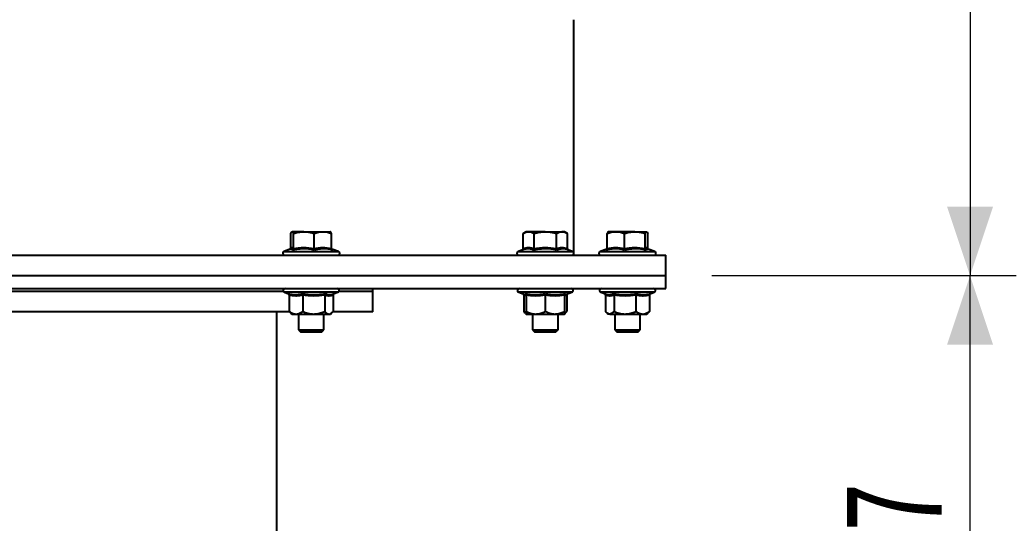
# Model space of a CAD drawing. Header units: millimetres. Extents: x 2 to 418, y 2 to 295.
# Drawn here: x 63.93 to 85.56, y 123.74 to 134.67 of the extents above; entities that cross this region are included whole.
import ezdxf

# ---------------------------------------------------------------- set-up
doc = ezdxf.new("R2010")
doc.units = ezdxf.units.MM
doc.styles.add('SLDTEXTSTYLE0', font='TXT', dxfattribs={"width": 0.75})
doc.dimstyles.new('SLDDIMSTYLE1', dxfattribs={"dimtxt": 2.116667, "dimasz": 1.5, "dimexe": 0, "dimexo": 0.0625, "dimgap": 0.529167, "dimtad": 1, "dimdec": 1, "dimlfac": 18, "dimrnd": 1e-09, "dimzin": 4, "dimdsep": 46, "dimtxsty": 'SLDTEXTSTYLE0', "dimsah": 1, "dimcen": 0.09, "dimadec": 0, "dimazin": 1, "dimtfac": 1, "dimtdec": 0, "dimtofl": 0, "dimtmove": 0, "dimatfit": 3, "dimfxl": 1, "dimfrac": 2, "dimtolj": 1, "dimtzin": 12, "dimarcsym": 0})
doc.dimstyles.new('SLDDIMSTYLE2', dxfattribs={"dimtxt": 2.116667, "dimasz": 1.5, "dimexe": 0, "dimexo": 0.0625, "dimgap": 0.529167, "dimtad": 1, "dimdec": 0, "dimlfac": 18, "dimrnd": 1e-09, "dimzin": 12, "dimdsep": 46, "dimtxsty": 'SLDTEXTSTYLE0', "dimsah": 1, "dimcen": 0.09, "dimadec": 0, "dimazin": 3, "dimtfac": 1, "dimtdec": 0, "dimtmove": 0, "dimatfit": 0, "dimfxl": 1, "dimfrac": 2, "dimtolj": 1, "dimtzin": 12, "dimarcsym": 0})

# ---------------------------------------------------------------- blocks, each defined once
blk = doc.blocks.new('_D_3')
at = {"color": 7, "linetype": 'Continuous', "lineweight": 18, "transparency": 16777216}
for p, q in [((78.955, 190.226), (85.558, 190.226)), ((84.558, 190.226), (84.558, 129.115)), ((78.955, 129.115), (85.558, 129.115))]:
    blk.add_line(p, q, dxfattribs=at)
for points in [[(84.558, 190.226), (84.058, 188.726), (85.058, 188.726)], [(84.558, 129.115), (85.058, 130.615), (84.058, 130.615)]]:
    blk.add_solid(points, dxfattribs=at)
at = {"color": 7, "linetype": 'Continuous', "lineweight": 18, "transparency": 16777216, "insert": (81.829, 154.92), "char_height": 2.1167, "attachment_point": 1, "rotation": 90, "style": 'SLDTEXTSTYLE0'}
blk.add_mtext('1100.0', dxfattribs=at)
blk = doc.blocks.new('_D_4')
at = {"color": 7, "linetype": 'Continuous', "lineweight": 18, "transparency": 16777216}
for p, q in [((78.955, 129.115), (85.558, 129.115)), ((84.558, 117.592), (84.558, 129.115)), ((72.594, 117.592), (85.558, 117.592))]:
    blk.add_line(p, q, dxfattribs=at)
for points in [[(84.558, 129.115), (84.058, 127.615), (85.058, 127.615)], [(84.558, 117.592), (85.058, 119.092), (84.058, 119.092)]]:
    blk.add_solid(points, dxfattribs=at)
at = {"color": 7, "linetype": 'Continuous', "lineweight": 18, "transparency": 16777216, "insert": (81.829, 121.384), "char_height": 2.1167, "attachment_point": 1, "rotation": 90, "style": 'SLDTEXTSTYLE0'}
blk.add_mtext('207', dxfattribs=at)

msp = doc.modelspace()

# ---------------------------------------------------------------- linework, layer by layer
at = {"color": 7, "linetype": 'Continuous', "lineweight": 25}
for p, q in [((75.9553, 129.6118), (75.9553, 134.6702)), ((69.8107, 129.7052), (69.8107, 130.033)), ((70.0958, 130.0702), (69.8421, 130.0702)), ((69.8735, 129.7052), (69.8735, 130.033)), ((70.0958, 130.0702), (70.5089, 130.0702)), ((70.318, 129.7052), (70.318, 130.033)), ((70.5089, 130.0702), (70.6719, 130.0702)), ((70.6997, 129.7052), (70.6997, 130.033)), ((74.9207, 130.0702), (74.8562, 130.033)), ((74.8562, 129.7052), (74.8562, 130.033)), ((74.9765, 130.0702), (74.9207, 130.0702)), ((75.3373, 130.0702), (74.9765, 130.0702)), ((75.0968, 129.7052), (75.0968, 130.033)), ((75.3373, 130.0702), (75.6982, 130.0702)), ((75.5779, 129.7052), (75.5779, 130.033)), ((75.754, 130.0702), (75.6982, 130.0702)), ((75.8185, 130.033), (75.754, 130.0702)), ((75.8185, 129.7052), (75.8185, 130.033)), ((76.6775, 129.7052), (76.6775, 130.033)), ((76.8683, 130.0702), (76.7053, 130.0702)), ((77.2814, 130.0702), (76.8683, 130.0702)), ((77.0592, 129.7052), (77.0592, 130.033)), ((77.2814, 130.0702), (77.5351, 130.0702)), ((77.5037, 129.7052), (77.5037, 130.033)), ((77.5665, 129.7052), (77.5665, 130.033)), ((53.6775, 129.5591), (77.9553, 129.5591)), ((69.8119, 129.6941), (69.6632, 129.64)), ((70.8472, 129.64), (70.7024, 129.6927)), ((74.8291, 129.6705), (74.7453, 129.64)), ((75.9294, 129.64), (75.8456, 129.6705)), ((75.9553, 129.5591), (75.9553, 129.5898)), ((76.6748, 129.6927), (76.5299, 129.64)), ((77.714, 129.64), (77.5672, 129.6934)), ((77.9553, 129.1147), (77.9553, 129.5591)), ((53.6775, 129.1147), (77.9553, 129.1147)), ((77.9553, 128.8369), (77.9553, 129.1147)), ((53.6775, 128.8369), (77.9553, 128.8369)), ((69.6568, 128.7702), (63.2477, 128.7702)), ((69.6779, 128.7536), (69.7608, 128.7234)), ((69.7782, 128.6937), (69.7782, 128.3369)), ((70.0711, 128.6937), (70.0711, 128.3369)), ((70.5481, 128.6937), (70.5481, 128.3369)), ((70.7318, 128.7169), (70.8325, 128.7536)), ((70.7322, 128.6937), (70.7322, 128.3369)), ((71.5942, 128.7702), (70.8537, 128.7702)), ((71.5942, 128.7702), (71.5942, 128.8369)), ((71.5942, 128.3258), (71.5942, 128.7702)), ((74.7601, 128.7536), (74.8964, 128.7039)), ((74.8726, 128.6937), (74.8726, 128.3369)), ((74.8983, 128.7092), (74.8984, 128.7084)), ((74.9207, 128.6937), (74.9207, 128.3369)), ((75.3373, 128.6937), (75.3373, 128.3369)), ((75.754, 128.6937), (75.754, 128.3369)), ((75.7783, 128.7039), (75.9146, 128.7536)), ((75.7925, 128.7091), (75.9147, 128.7536)), ((75.8021, 128.6937), (75.8021, 128.3369)), ((76.5447, 128.7536), (76.646, 128.7167)), ((76.6449, 128.6937), (76.6449, 128.3369)), ((76.8291, 128.6937), (76.8291, 128.3369)), ((77.3061, 128.6937), (77.3061, 128.3369)), ((77.599, 128.6937), (77.599, 128.3369)), ((77.6164, 128.7234), (77.6992, 128.7536)), ((69.7966, 128.3258), (63.1096, 128.3258)), ((69.5108, 118.1036), (69.5108, 128.3258)), ((69.8042, 128.3109), (69.8385, 128.2814)), ((69.8385, 128.2814), (69.9246, 128.2814)), ((69.9246, 128.2814), (70.3096, 128.2814)), ((69.9774, 128.2814), (69.9774, 127.9385)), ((70.3096, 128.2814), (70.6402, 128.2814)), ((70.533, 127.9385), (70.533, 128.2814)), ((70.5331, 127.9385), (70.5331, 128.2814)), ((70.6402, 128.2814), (70.6719, 128.2814)), ((70.6719, 128.2814), (70.7062, 128.3109)), ((71.5942, 128.3258), (70.7307, 128.3258)), ((74.9056, 128.2944), (74.9207, 128.2814)), ((74.9207, 128.2814), (75.129, 128.2814)), ((75.0596, 128.2814), (75.0596, 127.9385)), ((75.129, 128.2814), (75.5457, 128.2814)), ((75.5457, 128.2814), (75.754, 128.2814)), ((75.6151, 127.9385), (75.6151, 128.2814)), ((75.6152, 127.9385), (75.6152, 128.2814)), ((75.754, 128.2814), (75.7692, 128.2944)), ((76.671, 128.3109), (76.7053, 128.2814)), ((76.737, 128.2814), (76.7053, 128.2814)), ((76.737, 128.2814), (77.0676, 128.2814)), ((76.8442, 128.2814), (76.8442, 127.9385)), ((77.0676, 128.2814), (77.4525, 128.2814)), ((77.3997, 127.9385), (77.3997, 128.2814)), ((77.4525, 128.2814), (77.5386, 128.2814)), ((77.5386, 128.2814), (77.573, 128.3109)), ((69.9774, 127.9385), (70.0234, 127.8925)), ((69.9774, 127.9385), (70.1489, 127.9385)), ((70.0234, 127.8925), (70.1665, 127.8925)), ((70.1489, 127.9385), (70.533, 127.9385)), ((70.1665, 127.8925), (70.487, 127.8925)), ((70.487, 127.8925), (70.533, 127.9385)), ((70.487, 127.8925), (70.4871, 127.8925)), ((70.4871, 127.8925), (70.5331, 127.9385)), ((70.533, 127.9385), (70.5331, 127.9385)), ((75.0596, 127.9385), (75.1056, 127.8925)), ((75.0596, 127.9385), (75.3373, 127.9385)), ((75.1056, 127.8925), (75.3373, 127.8925)), ((75.3373, 127.9385), (75.6151, 127.9385)), ((75.3373, 127.8925), (75.5691, 127.8925)), ((75.5691, 127.8925), (75.6151, 127.9385)), ((75.5692, 127.8925), (75.6152, 127.9385)), ((76.8442, 127.9385), (76.8902, 127.8925)), ((76.8442, 127.9385), (77.2283, 127.9385)), ((76.8902, 127.8925), (77.2107, 127.8925)), ((77.2107, 127.8925), (77.3537, 127.8925)), ((77.2283, 127.9385), (77.3997, 127.9385)), ((77.3537, 127.8925), (77.3997, 127.9385))]:
    msp.add_line(p, q, dxfattribs=at)
at = {"color": 8, "linetype": 'Continuous', "lineweight": 25}
for p, q in [((69.6632, 129.64), (70.0286, 129.64)), ((70.0286, 129.64), (70.8472, 129.64)), ((70.7035, 129.6904), (70.7247, 129.6705)), ((74.7453, 129.64), (75.3373, 129.64)), ((75.3373, 129.64), (75.9294, 129.64)), ((76.5299, 129.64), (77.3485, 129.64)), ((77.3485, 129.64), (77.714, 129.64)), ((70.8325, 128.7536), (69.6779, 128.7536)), ((75.9146, 128.7536), (74.7601, 128.7536)), ((74.9207, 128.6876), (74.8726, 128.6937)), ((75.8021, 128.6937), (75.754, 128.6765)), ((76.5886, 128.7536), (76.5447, 128.7536)), ((77.6992, 128.7536), (76.5886, 128.7536))]:
    msp.add_line(p, q, dxfattribs=at)
at = {"color": 7, "linetype": 'Continuous', "lineweight": 25}
msp.add_circle((53.6775, 143.0036), 11.8056, dxfattribs=at)
for centre, radius, start, end in [((69.6774, 129.6008), 0.0417, 110, 270), ((70.833, 129.6008), 0.0417, 270, 70), ((74.7596, 129.6008), 0.0417, 110, 270), ((75.9151, 129.6008), 0.0417, 270, 70), ((75.9152, 129.6008), 0.0417, 344.43966, 15.56034), ((76.5442, 129.6008), 0.0417, 110, 270), ((77.6997, 129.6008), 0.0417, 270, 70), ((69.6926, 128.7939), 0.043, 90, 250), ((70.8178, 128.7939), 0.043, 290, 90), ((74.7747, 128.7939), 0.043, 90, 250), ((74.8873, 128.6719), 0.0333, 7.56056, 74.35462), ((75.7873, 128.6719), 0.0333, 106.24387, 172.41207), ((75.8999, 128.7939), 0.043, 290, 90), ((75.9, 128.7939), 0.043, 290, 90), ((76.5594, 128.7939), 0.043, 90, 250), ((77.6846, 128.7939), 0.043, 290, 90)]:
    msp.add_arc(centre, radius, start, end, dxfattribs=at)
for points, knots in [([(69.8107, 130.033), (69.8158, 130.0434), (69.8261, 130.0644), (69.8367, 130.0683), (69.8421, 130.0702)], [0, 0, 0, 0, 0.495458, 1, 1, 1, 1]), ([(69.8421, 130.0702), (69.8428, 130.0702), (69.8535, 130.0697), (69.8638, 130.0507), (69.8735, 130.033)], [0, 0, 0, 0, 0.07022107, 1, 1, 1, 1]), ([(69.8735, 130.033), (69.8901, 130.038), (69.9625, 130.0599), (70.0378, 130.0658), (70.0958, 130.0702)], [0, 0, 0, 0, 0.2293621, 1, 1, 1, 1]), ([(70.0958, 130.0702), (70.1143, 130.0698), (70.1895, 130.0679), (70.2628, 130.048), (70.318, 130.033)], [0, 0, 0, 0, 0.2463063, 1, 1, 1, 1]), ([(70.318, 130.033), (70.349, 130.0434), (70.4116, 130.0644), (70.4762, 130.0683), (70.5089, 130.0702)], [0, 0, 0, 0, 0.495458, 1, 1, 1, 1]), ([(70.5089, 130.0702), (70.5134, 130.0702), (70.5778, 130.0697), (70.641, 130.0507), (70.6997, 130.033)], [0, 0, 0, 0, 0.0702211, 1, 1, 1, 1]), ([(70.6997, 130.033), (70.6946, 130.0434), (70.6843, 130.0644), (70.6737, 130.0683), (70.6683, 130.0702)], [0, 0, 0, 0, 0.495458, 1, 1, 1, 1]), ([(74.8562, 130.033), (74.8757, 130.0434), (74.9152, 130.0644), (74.9559, 130.0683), (74.9765, 130.0702)], [0, 0, 0, 0, 0.495458, 1, 1, 1, 1]), ([(74.9765, 130.0702), (74.9793, 130.0702), (75.02, 130.0697), (75.0598, 130.0507), (75.0968, 130.033)], [0, 0, 0, 0, 0.0702211, 1, 1, 1, 1]), ([(75.0968, 130.033), (75.1147, 130.038), (75.1931, 130.0599), (75.2746, 130.0658), (75.3373, 130.0702)], [0, 0, 0, 0, 0.2293621, 1, 1, 1, 1]), ([(75.3373, 130.0702), (75.3574, 130.0698), (75.4388, 130.0679), (75.5181, 130.048), (75.5779, 130.033)], [0, 0, 0, 0, 0.2463063, 1, 1, 1, 1]), ([(75.5779, 130.033), (75.5974, 130.0434), (75.6369, 130.0644), (75.6776, 130.0683), (75.6982, 130.0702)], [0, 0, 0, 0, 0.495458, 1, 1, 1, 1]), ([(75.6982, 130.0702), (75.701, 130.0702), (75.7417, 130.0697), (75.7815, 130.0507), (75.8185, 130.033)], [0, 0, 0, 0, 0.0702211, 1, 1, 1, 1]), ([(76.6775, 130.033), (76.7085, 130.0434), (76.771, 130.0644), (76.8357, 130.0683), (76.8683, 130.0702)], [0, 0, 0, 0, 0.495458, 1, 1, 1, 1]), ([(76.7089, 130.0702), (76.7081, 130.0702), (76.6975, 130.0697), (76.6871, 130.0507), (76.6775, 130.033)], [0, 0, 0, 0, 0.0702211, 1, 1, 1, 1]), ([(76.8683, 130.0702), (76.8728, 130.0702), (76.9373, 130.0697), (77.0004, 130.0507), (77.0592, 130.033)], [0, 0, 0, 0, 0.0702211, 1, 1, 1, 1]), ([(77.0592, 130.033), (77.0758, 130.038), (77.1482, 130.0599), (77.2234, 130.0658), (77.2814, 130.0702)], [0, 0, 0, 0, 0.2293621, 1, 1, 1, 1]), ([(77.2814, 130.0702), (77.2999, 130.0698), (77.3751, 130.0679), (77.4484, 130.048), (77.5037, 130.033)], [0, 0, 0, 0, 0.2463063, 1, 1, 1, 1]), ([(77.5037, 130.033), (77.5088, 130.0434), (77.5191, 130.0644), (77.5297, 130.0683), (77.5351, 130.0702)], [0, 0, 0, 0, 0.495458, 1, 1, 1, 1]), ([(77.5351, 130.0702), (77.5358, 130.0702), (77.5464, 130.0697), (77.5568, 130.0507), (77.5665, 130.033)], [0, 0, 0, 0, 0.0702211, 1, 1, 1, 1]), ([(69.808, 129.6927), (69.8083, 129.6932), (69.8104, 129.697), (69.8105, 129.7014), (69.8107, 129.7052)], [0, 0, 0, 0, 0.1476153, 1, 1, 1, 1]), ([(69.8107, 129.7052), (69.821, 129.716), (69.8419, 129.7381), (69.8629, 129.7163), (69.8735, 129.7052)], [0, 0, 0, 0, 0.4922436, 1, 1, 1, 1]), ([(69.8735, 129.7052), (69.8732, 129.7015), (69.8725, 129.6941), (69.8678, 129.6841), (69.861, 129.6758), (69.8552, 129.6719), (69.8521, 129.6705), (69.852, 129.6705)], [0, 0, 0, 0, 0.2361125, 0.4712563, 0.7322305, 0.9938734, 1, 1, 1, 1]), ([(70.3215, 129.6705), (70.3014, 129.6743), (70.2003, 129.6934), (70.0417, 129.7029), (69.9059, 129.6797), (69.852, 129.6705)], [0, 0, 0, 0, 0.1305234, 0.6552334, 1, 1, 1, 1]), ([(69.8735, 129.7052), (69.9464, 129.716), (70.0946, 129.7381), (70.2428, 129.7163), (70.318, 129.7052)], [0, 0, 0, 0, 0.4922436, 1, 1, 1, 1]), ([(70.318, 129.7052), (70.3806, 129.716), (70.5078, 129.7381), (70.6351, 129.7163), (70.6997, 129.7052)], [0, 0, 0, 0, 0.4922436, 1, 1, 1, 1]), ([(70.318, 129.7052), (70.3181, 129.7015), (70.3182, 129.6941), (70.3189, 129.6841), (70.3201, 129.6758), (70.321, 129.6719), (70.3215, 129.6705), (70.3215, 129.6705)], [0, 0, 0, 0, 0.2361125, 0.4712563, 0.7322305, 0.9938734, 1, 1, 1, 1]), ([(70.7247, 129.6705), (70.7072, 129.6743), (70.6194, 129.6934), (70.4826, 129.7029), (70.3673, 129.6797), (70.3215, 129.6705)], [0, 0, 0, 0, 0.1305234, 0.6552334, 1, 1, 1, 1]), ([(70.6997, 129.7052), (70.7001, 129.7015), (70.7008, 129.6941), (70.7063, 129.6841), (70.7142, 129.6758), (70.721, 129.6719), (70.7247, 129.6705), (70.7247, 129.6705)], [0, 0, 0, 0, 0.2361125, 0.4712563, 0.7322305, 0.9938734, 1, 1, 1, 1]), ([(74.8291, 129.6705), (74.8292, 129.6705), (74.8331, 129.6719), (74.8405, 129.6758), (74.8491, 129.6841), (74.855, 129.6941), (74.8558, 129.7015), (74.8562, 129.7052)], [0, 0, 0, 0, 0.0061266, 0.2677695, 0.5287437, 0.7638875, 1, 1, 1, 1]), ([(75.0832, 129.6705), (75.0725, 129.6743), (75.0184, 129.6934), (74.933, 129.7029), (74.8586, 129.6797), (74.8291, 129.6705)], [0, 0, 0, 0, 0.1305234, 0.6552334, 1, 1, 1, 1]), ([(74.8562, 129.7052), (74.8957, 129.716), (74.9758, 129.7381), (75.0561, 129.7163), (75.0968, 129.7052)], [0, 0, 0, 0, 0.4922436, 1, 1, 1, 1]), ([(75.0968, 129.7052), (75.0966, 129.7015), (75.0962, 129.6941), (75.0932, 129.6841), (75.0889, 129.6758), (75.0852, 129.6719), (75.0833, 129.6705), (75.0832, 129.6705)], [0, 0, 0, 0, 0.2361125, 0.4712563, 0.7322305, 0.9938734, 1, 1, 1, 1]), ([(75.5914, 129.6705), (75.5696, 129.6743), (75.4597, 129.6934), (75.2877, 129.7029), (75.1413, 129.6797), (75.0832, 129.6705)], [0, 0, 0, 0, 0.1305234, 0.6552334, 1, 1, 1, 1]), ([(75.0968, 129.7052), (75.1757, 129.716), (75.336, 129.7381), (75.4965, 129.7163), (75.5779, 129.7052)], [0, 0, 0, 0, 0.4922436, 1, 1, 1, 1]), ([(75.5779, 129.7052), (75.6174, 129.716), (75.6975, 129.7381), (75.7777, 129.7163), (75.8185, 129.7052)], [0, 0, 0, 0, 0.4922436, 1, 1, 1, 1]), ([(75.5779, 129.7052), (75.5781, 129.7015), (75.5785, 129.6941), (75.5815, 129.6841), (75.5858, 129.6758), (75.5894, 129.6719), (75.5914, 129.6705), (75.5914, 129.6705)], [0, 0, 0, 0, 0.23611253, 0.4712563, 0.73223051, 0.99387337, 1, 1, 1, 1]), ([(75.8456, 129.6705), (75.8344, 129.6743), (75.7786, 129.6934), (75.692, 129.7029), (75.62, 129.6797), (75.5914, 129.6705)], [0, 0, 0, 0, 0.1305234, 0.6552334, 1, 1, 1, 1]), ([(75.8185, 129.7052), (75.8189, 129.7015), (75.8197, 129.6941), (75.8256, 129.6841), (75.8342, 129.6758), (75.8416, 129.6719), (75.8455, 129.6705), (75.8456, 129.6705)], [0, 0, 0, 0, 0.2361125, 0.4712563, 0.7322305, 0.9938734, 1, 1, 1, 1]), ([(76.6524, 129.6705), (76.6525, 129.6705), (76.6561, 129.6719), (76.6629, 129.6758), (76.6709, 129.6841), (76.6763, 129.6941), (76.6771, 129.7015), (76.6775, 129.7052)], [0, 0, 0, 0, 0.0061266, 0.2677695, 0.5287437, 0.7638875, 1, 1, 1, 1]), ([(77.0556, 129.6705), (77.0384, 129.6743), (76.9519, 129.6934), (76.8158, 129.7029), (76.6988, 129.6797), (76.6524, 129.6705)], [0, 0, 0, 0, 0.1305234, 0.6552334, 1, 1, 1, 1]), ([(76.6775, 129.7052), (76.7401, 129.716), (76.8673, 129.7381), (76.9945, 129.7163), (77.0592, 129.7052)], [0, 0, 0, 0, 0.4922436, 1, 1, 1, 1]), ([(77.0592, 129.7052), (77.0591, 129.7015), (77.059, 129.6941), (77.0582, 129.6841), (77.0571, 129.6758), (77.0561, 129.6719), (77.0556, 129.6705), (77.0556, 129.6705)], [0, 0, 0, 0, 0.2361125, 0.4712563, 0.7322305, 0.9938734, 1, 1, 1, 1]), ([(77.5252, 129.6705), (77.5049, 129.6743), (77.4029, 129.6934), (77.2438, 129.7029), (77.109, 129.6797), (77.0556, 129.6705)], [0, 0, 0, 0, 0.1305234, 0.6552334, 1, 1, 1, 1]), ([(77.0592, 129.7052), (77.1321, 129.716), (77.2802, 129.7381), (77.4284, 129.7163), (77.5037, 129.7052)], [0, 0, 0, 0, 0.4922436, 1, 1, 1, 1]), ([(77.5037, 129.7052), (77.514, 129.716), (77.5349, 129.7381), (77.5558, 129.7163), (77.5665, 129.7052)], [0, 0, 0, 0, 0.4922436, 1, 1, 1, 1]), ([(77.5037, 129.7052), (77.504, 129.7015), (77.5046, 129.6941), (77.5093, 129.6841), (77.5161, 129.6758), (77.522, 129.6719), (77.5251, 129.6705), (77.5252, 129.6705)], [0, 0, 0, 0, 0.2361125, 0.4712563, 0.7322305, 0.9938734, 1, 1, 1, 1]), ([(77.5665, 129.7052), (77.5666, 129.7014), (77.5668, 129.697), (77.5688, 129.6932), (77.5691, 129.6927)], [0, 0, 0, 0, 0.85238468, 1, 1, 1, 1]), ([(69.7513, 128.7284), (69.7648, 128.7246), (69.8326, 128.7055), (69.9378, 128.696), (70.0258, 128.7192), (70.0607, 128.7284)], [0, 0, 0, 0, 0.1305234, 0.6552334, 1, 1, 1, 1]), ([(69.7782, 128.6937), (69.7778, 128.6974), (69.777, 128.7048), (69.7711, 128.7148), (69.7626, 128.7231), (69.7553, 128.727), (69.7514, 128.7284), (69.7513, 128.7284)], [0, 0, 0, 0, 0.23611253, 0.4712563, 0.73223051, 0.99387337, 1, 1, 1, 1]), ([(70.0711, 128.6937), (70.023, 128.6829), (69.9254, 128.6608), (69.8278, 128.6826), (69.7782, 128.6937)], [0, 0, 0, 0, 0.4922436, 1, 1, 1, 1]), ([(70.0607, 128.7284), (70.0824, 128.7246), (70.1912, 128.7055), (70.3616, 128.696), (70.507, 128.7192), (70.5646, 128.7284)], [0, 0, 0, 0, 0.1305234, 0.6552334, 1, 1, 1, 1]), ([(70.0711, 128.6937), (70.0709, 128.6974), (70.0706, 128.7048), (70.0684, 128.7148), (70.0651, 128.7231), (70.0623, 128.727), (70.0608, 128.7284), (70.0607, 128.7284)], [0, 0, 0, 0, 0.2361125, 0.4712563, 0.7322305, 0.9938734, 1, 1, 1, 1]), ([(70.5481, 128.6937), (70.4698, 128.6829), (70.3109, 128.6608), (70.1518, 128.6826), (70.0711, 128.6937)], [0, 0, 0, 0, 0.4922436, 1, 1, 1, 1]), ([(70.5646, 128.7284), (70.5645, 128.7284), (70.5622, 128.727), (70.5577, 128.7231), (70.5524, 128.7148), (70.5488, 128.7048), (70.5483, 128.6974), (70.5481, 128.6937)], [0, 0, 0, 0, 0.0061266, 0.2677695, 0.5287437, 0.7638875, 1, 1, 1, 1]), ([(70.7322, 128.6937), (70.702, 128.6829), (70.6406, 128.6608), (70.5793, 128.6826), (70.5481, 128.6937)], [0, 0, 0, 0, 0.4922436, 1, 1, 1, 1]), ([(70.7495, 128.7233), (70.749, 128.7231), (70.745, 128.721), (70.7394, 128.7147), (70.7334, 128.7048), (70.7326, 128.6974), (70.7322, 128.6937)], [0, 0, 0, 0, 0.0442677, 0.3849002, 0.6918179, 1, 1, 1, 1]), ([(74.8726, 128.6937), (74.8722, 128.6974), (74.8714, 128.7046), (74.8677, 128.7122), (74.8646, 128.7152), (74.864, 128.7157)], [0, 0, 0, 0, 0.4537856, 0.9057093, 1, 1, 1, 1]), ([(74.8972, 128.7284), (74.9163, 128.7246), (75.0119, 128.7055), (75.1612, 128.696), (75.2873, 128.7192), (75.3373, 128.7284)], [0, 0, 0, 0, 0.1305234, 0.6552334, 1, 1, 1, 1]), ([(74.9207, 128.6937), (74.9203, 128.6974), (74.9196, 128.7048), (74.9145, 128.7148), (74.9071, 128.7231), (74.9007, 128.727), (74.8973, 128.7284), (74.8972, 128.7284)], [0, 0, 0, 0, 0.2361125, 0.4712563, 0.7322305, 0.9938734, 1, 1, 1, 1]), ([(75.3373, 128.6937), (75.269, 128.6829), (75.1301, 128.6608), (74.9912, 128.6826), (74.9207, 128.6937)], [0, 0, 0, 0, 0.4922436, 1, 1, 1, 1]), ([(75.3373, 128.7284), (75.3562, 128.7246), (75.4508, 128.7055), (75.5994, 128.696), (75.7269, 128.7192), (75.7775, 128.7284)], [0, 0, 0, 0, 0.1305234, 0.6552334, 1, 1, 1, 1]), ([(75.3373, 128.6937), (75.3373, 128.6974), (75.3373, 128.7048), (75.3373, 128.7148), (75.3373, 128.7231), (75.3373, 128.727), (75.3373, 128.7284), (75.3373, 128.7284)], [0, 0, 0, 0, 0.23611253, 0.4712563, 0.73223051, 0.99387337, 1, 1, 1, 1]), ([(75.754, 128.6937), (75.6857, 128.6829), (75.5468, 128.6608), (75.4079, 128.6826), (75.3373, 128.6937)], [0, 0, 0, 0, 0.4922436, 1, 1, 1, 1]), ([(75.7775, 128.7284), (75.7774, 128.7284), (75.774, 128.727), (75.7676, 128.7231), (75.7602, 128.7148), (75.7551, 128.7048), (75.7544, 128.6974), (75.754, 128.6937)], [0, 0, 0, 0, 0.0061266, 0.2677695, 0.5287437, 0.7638875, 1, 1, 1, 1]), ([(75.8108, 128.7158), (75.8102, 128.7152), (75.8071, 128.7122), (75.8034, 128.7046), (75.8025, 128.6974), (75.8021, 128.6937)], [0, 0, 0, 0, 0.0965116, 0.5473272, 1, 1, 1, 1]), ([(76.6449, 128.6937), (76.6446, 128.6974), (76.6438, 128.7048), (76.6378, 128.7147), (76.6321, 128.721), (76.628, 128.7232), (76.6275, 128.7234)], [0, 0, 0, 0, 0.3067984, 0.612338, 0.9514411, 1, 1, 1, 1]), ([(76.8291, 128.6937), (76.7989, 128.6829), (76.7375, 128.6608), (76.6761, 128.6826), (76.6449, 128.6937)], [0, 0, 0, 0, 0.4922436, 1, 1, 1, 1]), ([(76.8126, 128.7284), (76.8343, 128.7246), (76.9434, 128.7055), (77.114, 128.696), (77.259, 128.7192), (77.3164, 128.7284)], [0, 0, 0, 0, 0.1305234, 0.6552334, 1, 1, 1, 1]), ([(76.8291, 128.6937), (76.8288, 128.6974), (76.8283, 128.7048), (76.8247, 128.7148), (76.8195, 128.7231), (76.815, 128.727), (76.8126, 128.7284), (76.8126, 128.7284)], [0, 0, 0, 0, 0.2361125, 0.4712563, 0.7322305, 0.9938734, 1, 1, 1, 1]), ([(77.3061, 128.6937), (77.2278, 128.6829), (77.0689, 128.6608), (76.9098, 128.6826), (76.8291, 128.6937)], [0, 0, 0, 0, 0.4922436, 1, 1, 1, 1]), ([(77.3061, 128.6937), (77.3062, 128.6974), (77.3065, 128.7048), (77.3088, 128.7148), (77.3121, 128.7231), (77.3149, 128.727), (77.3164, 128.7284), (77.3164, 128.7284)], [0, 0, 0, 0, 0.2361125, 0.4712563, 0.7322305, 0.9938734, 1, 1, 1, 1]), ([(77.599, 128.6937), (77.5509, 128.6829), (77.4533, 128.6608), (77.3557, 128.6826), (77.3061, 128.6937)], [0, 0, 0, 0, 0.4922436, 1, 1, 1, 1]), ([(77.3164, 128.7284), (77.3296, 128.7246), (77.3956, 128.7055), (77.4998, 128.696), (77.59, 128.7192), (77.6258, 128.7284)], [0, 0, 0, 0, 0.1305234, 0.6552334, 1, 1, 1, 1]), ([(77.6258, 128.7284), (77.6257, 128.7284), (77.6219, 128.727), (77.6145, 128.7231), (77.606, 128.7148), (77.6002, 128.7048), (77.5994, 128.6974), (77.599, 128.6937)], [0, 0, 0, 0, 0.0061266, 0.2677695, 0.5287437, 0.7638875, 1, 1, 1, 1]), ([(69.7782, 128.3369), (69.801, 128.3223), (69.8473, 128.2926), (69.898, 128.2815), (69.924, 128.2814), (69.9246, 128.2814)], [0, 0, 0, 0, 0.4843396, 0.986324, 1, 1, 1, 1]), ([(69.7782, 128.3369), (69.7858, 128.3271), (69.7941, 128.3165), (69.8031, 128.3125), (69.8037, 128.3122)], [0, 0, 0, 0, 0.9250291, 1, 1, 1, 1]), ([(69.9246, 128.2814), (69.9451, 128.2835), (69.9869, 128.2878), (70.0354, 128.3127), (70.063, 128.3314), (70.0711, 128.3369)], [0, 0, 0, 0, 0.4062935, 0.8272725, 1, 1, 1, 1]), ([(70.0711, 128.3369), (70.1082, 128.3223), (70.1837, 128.2926), (70.2662, 128.2815), (70.3085, 128.2814), (70.3096, 128.2814)], [0, 0, 0, 0, 0.4843396, 0.986324, 1, 1, 1, 1]), ([(70.3096, 128.2814), (70.343, 128.2835), (70.411, 128.2878), (70.49, 128.3127), (70.535, 128.3314), (70.5481, 128.3369)], [0, 0, 0, 0, 0.4062935, 0.8272725, 1, 1, 1, 1]), ([(70.5481, 128.3369), (70.5559, 128.3284), (70.5851, 128.2966), (70.6169, 128.2878), (70.6402, 128.2814)], [0, 0, 0, 0, 0.2661302, 1, 1, 1, 1]), ([(70.6402, 128.2814), (70.6423, 128.2814), (70.668, 128.2821), (70.6995, 128.3016), (70.7268, 128.331), (70.7322, 128.3369)], [0, 0, 0, 0, 0.06669484, 0.81409777, 1, 1, 1, 1]), ([(74.9207, 128.3145), (74.9147, 128.316), (74.898, 128.3202), (74.8825, 128.3304), (74.8726, 128.3369)], [0, 0, 0, 0, 0.3581378, 1, 1, 1, 1]), ([(74.906, 128.2949), (74.8982, 128.3026), (74.8869, 128.3138), (74.8761, 128.3313), (74.8726, 128.3369)], [0, 0, 0, 0, 0.68402375, 1, 1, 1, 1]), ([(74.9207, 128.3369), (74.9531, 128.3223), (75.019, 128.2926), (75.0911, 128.2815), (75.128, 128.2814), (75.129, 128.2814)], [0, 0, 0, 0, 0.4843396, 0.986324, 1, 1, 1, 1]), ([(74.9207, 128.3369), (74.9207, 128.3284), (74.9207, 128.2966), (74.9207, 128.2878), (74.9207, 128.2814)], [0, 0, 0, 0, 0.2661302, 1, 1, 1, 1]), ([(75.129, 128.2814), (75.1582, 128.2835), (75.2175, 128.2878), (75.2866, 128.3127), (75.3259, 128.3314), (75.3373, 128.3369)], [0, 0, 0, 0, 0.4062935, 0.8272725, 1, 1, 1, 1]), ([(75.3373, 128.3369), (75.3697, 128.3223), (75.4357, 128.2926), (75.5077, 128.2815), (75.5447, 128.2814), (75.5457, 128.2814)], [0, 0, 0, 0, 0.4843396, 0.986324, 1, 1, 1, 1]), ([(75.5457, 128.2814), (75.5748, 128.2835), (75.6342, 128.2878), (75.7032, 128.3127), (75.7426, 128.3314), (75.754, 128.3369)], [0, 0, 0, 0, 0.4062935, 0.8272725, 1, 1, 1, 1]), ([(75.7398, 128.2814), (75.7486, 128.2835), (75.7663, 128.2878), (75.7869, 128.3127), (75.7987, 128.3314), (75.8021, 128.3369)], [0, 0, 0, 0, 0.4062935, 0.8272725, 1, 1, 1, 1]), ([(75.754, 128.3369), (75.754, 128.3284), (75.754, 128.2966), (75.754, 128.2878), (75.754, 128.2814)], [0, 0, 0, 0, 0.26613025, 1, 1, 1, 1]), ([(76.737, 128.2814), (76.7349, 128.2814), (76.7092, 128.2821), (76.6776, 128.3016), (76.6504, 128.331), (76.6449, 128.3369)], [0, 0, 0, 0, 0.0666948, 0.8140978, 1, 1, 1, 1]), ([(76.8291, 128.3369), (76.8213, 128.3284), (76.792, 128.2966), (76.7603, 128.2878), (76.737, 128.2814)], [0, 0, 0, 0, 0.2661302, 1, 1, 1, 1]), ([(76.8291, 128.3369), (76.8662, 128.3223), (76.9417, 128.2926), (77.0242, 128.2815), (77.0664, 128.2814), (77.0676, 128.2814)], [0, 0, 0, 0, 0.4843396, 0.986324, 1, 1, 1, 1]), ([(77.0676, 128.2814), (77.101, 128.2835), (77.1689, 128.2878), (77.248, 128.3127), (77.293, 128.3314), (77.3061, 128.3369)], [0, 0, 0, 0, 0.4062935, 0.8272725, 1, 1, 1, 1]), ([(77.3061, 128.3369), (77.3288, 128.3223), (77.3752, 128.2926), (77.4259, 128.2815), (77.4518, 128.2814), (77.4525, 128.2814)], [0, 0, 0, 0, 0.4843396, 0.986324, 1, 1, 1, 1]), ([(77.4525, 128.2814), (77.473, 128.2835), (77.5148, 128.2878), (77.5633, 128.3127), (77.5909, 128.3314), (77.599, 128.3369)], [0, 0, 0, 0, 0.40629346, 0.82727247, 1, 1, 1, 1]), ([(77.599, 128.3369), (77.5913, 128.3271), (77.5831, 128.3165), (77.5741, 128.3125), (77.5734, 128.3122)], [0, 0, 0, 0, 0.9250291, 1, 1, 1, 1])]:
    msp.add_open_spline(points, degree=3, knots=knots, dxfattribs=at)
at = {"color": 8, "linetype": 'Continuous', "lineweight": 25}
for points, knots in [([(69.852, 129.6705), (69.8494, 129.6744), (69.837, 129.6928), (69.8233, 129.6925), (69.8126, 129.6922)], [0, 0, 0, 0, 0.2128934, 1, 1, 1, 1]), ([(76.6524, 129.6705), (76.6555, 129.6746), (76.6646, 129.6867), (76.6733, 129.6869), (76.679, 129.6871)], [0, 0, 0, 0, 0.3379643, 1, 1, 1, 1]), ([(77.5649, 129.6871), (77.5587, 129.6909), (77.5445, 129.6994), (77.5321, 129.6809), (77.5252, 129.6705)], [0, 0, 0, 0, 0.43830377, 1, 1, 1, 1]), ([(70.5646, 128.7284), (70.5728, 128.7246), (70.6138, 128.7056), (70.6697, 128.6955), (70.7177, 128.7139), (70.731, 128.7191)], [0, 0, 0, 0, 0.1521479, 0.7637896, 1, 1, 1, 1]), ([(74.8984, 128.7084), (74.8985, 128.7071), (74.8988, 128.7019), (74.8979, 128.7171), (74.8972, 128.7284)], [0, 0, 0, 0, 0.2552168, 1, 1, 1, 1]), ([(75.7775, 128.7284), (75.7772, 128.7244), (75.7764, 128.7091), (75.7764, 128.7092), (75.7763, 128.7092)], [0, 0, 0, 0, 0.2610501, 1, 1, 1, 1]), ([(76.6462, 128.7172), (76.6801, 128.7089), (76.7369, 128.695), (76.7909, 128.7188), (76.8126, 128.7284)], [0, 0, 0, 0, 0.5978359, 1, 1, 1, 1])]:
    msp.add_open_spline(points, degree=3, knots=knots, dxfattribs=at)

# ---------------------------------------------------------------- dimensions: what is measured, and where the dimension line sits
at = {"color": 7, "linetype": 'Continuous', "lineweight": 18}
for p1, dimstyle, picture, middle in [((77.9553, 190.2258), 'SLDDIMSTYLE1', '_D_3', (84.5577, 159.2199)), ((71.5942, 117.5925), 'SLDDIMSTYLE2', '_D_4', (84.5577, 123.7302))]:
    dim = msp.add_linear_dim(base=(84.5577, 129.1147), p1=p1, p2=(77.9553, 129.1147), angle=90, dimstyle=dimstyle, dxfattribs=at)
    dim.commit()
    dim.dimension.update_dxf_attribs({"geometry": picture, "text_midpoint": middle, "dimtype": 160})

doc.saveas('drawing.dxf')
